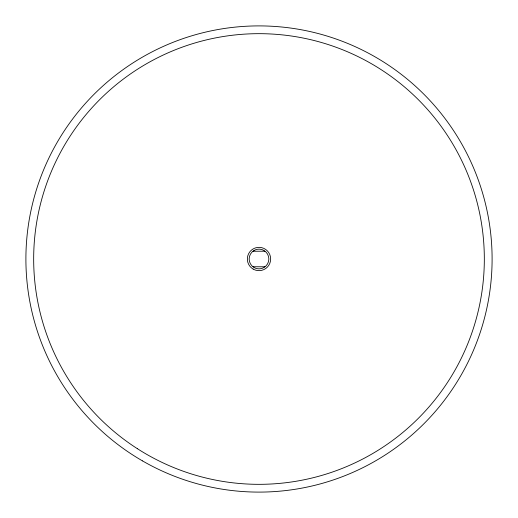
<?xml version="1.0" encoding="UTF-8"?>
<svg xmlns="http://www.w3.org/2000/svg" width="518" height="518" viewBox="0 0 518 518"><rect width="100%" height="100%" fill="white"/><g stroke="black" fill="none" stroke-linecap="round" stroke-linejoin="round"><path stroke-width="0.78" d="M253.056 251.249L264.892 251.211M253.056 266.751L264.892 266.789M254.073 250.466L252.033 252.033A9.855 9.855 0 0 0 252.033 265.967L254.073 267.534A9.855 9.855 0 0 0 263.927 267.534L265.967 265.967A9.855 9.855 0 0 0 265.967 252.033L263.927 250.466A9.855 9.855 0 0 0 254.073 250.466M142.45 460.871A233.1 233.1 0 0 0 492.1 259A233.1 233.1 0 0 0 142.45 57.129A233.1 233.1 0 0 0 142.45 460.871M137.361 448.679A225.33 225.33 0 0 0 484.084 269.502A225.33 225.33 0 0 0 155.555 58.819A225.33 225.33 0 0 0 137.361 448.679M253.172 269.095A11.655 11.655 0 0 0 270.655 259A11.655 11.655 0 0 0 253.172 248.905A11.655 11.655 0 0 0 253.172 269.095"/></g></svg>
